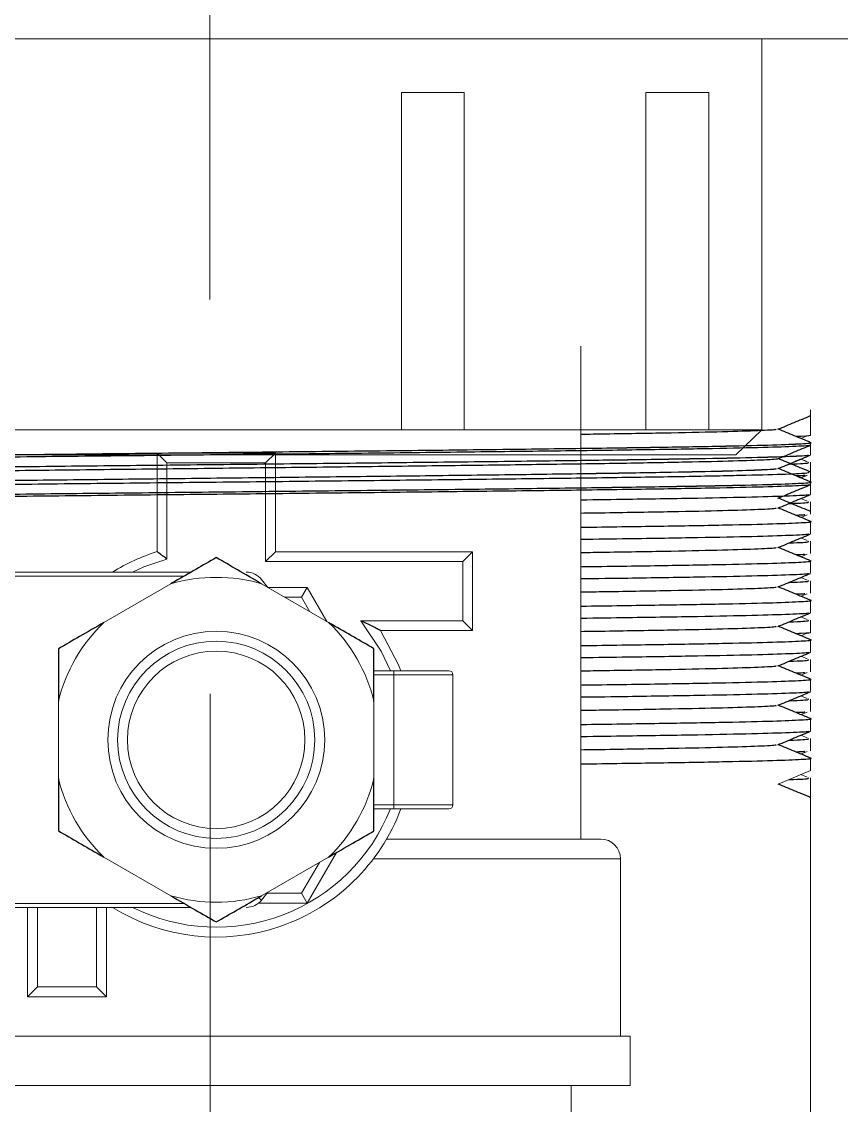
# Model space of a CAD drawing. Header units: millimetres. Extents: x 3795014 to 4300160, y 3869364 to 4016788.
# Drawn here: x 4228957.8 to 4229009.7, y 3924411.4 to 3924480.1 of the extents above; entities that cross this region are included whole.
import ezdxf

# ---------------------------------------------------------------- set-up
doc = ezdxf.new("R2010")
doc.units = ezdxf.units.MM
doc.linetypes.add('CENTER', pattern=[2, 1.25, -0.25, 0.25, -0.25])
doc.layers.add('Дополнительная', color=7, linetype='Continuous', lineweight=18)

msp = doc.modelspace()

# ---------------------------------------------------------------- linework, layer by layer
at = {"color": 0, "linetype": 'Continuous', "lineweight": -3}
for points, knots in [([(4229005.707, 3924454.265, 0), (4229006.051, 3924454.408, 0), (4229006.739, 3924454.695, 0), (4229007.427, 3924454.981, 0), (4229007.771, 3924455.124, 0)], [0, 0, 0, 0, 0.499996, 1, 1, 1, 1]), ([(4229005.579, 3924454.264, 0), (4229005.595, 3924454.256, 0), (4229005.655, 3924454.225, 0), (4229004.583, 3924454.168, 0), (4229002.388, 3924454.095, 0), (4228999.085, 3924454.025, 0), (4228995.83, 3924453.971, 0), (4228993.737, 3924453.939, 0), (4228993.204, 3924453.931, 0)], [0, 0, 0, 0, 0.0206859, 0.0805324, 0.1406269, 0.2000013, 0.2593635, 0.2789699, 0.2789699, 0.2789699, 0.2789699]), ([(4229007.771, 3924453.425, 0), (4229007.427, 3924453.568, 0), (4229006.747, 3924453.851, 0), (4229006.067, 3924454.135, 0), (4229005.731, 3924454.275, 0)], [0, 0, 0, 0, 0.505872, 1, 1, 1, 1]), ([(4229007.782, 3924453.884, 0), (4229007.75, 3924453.861, 0), (4229007.713, 3924453.833, 0), (4229006.978, 3924453.805, 0), (4229006.868, 3924453.801, 0)], [0, 0, 0, 0, 0.8501285, 1, 1, 1, 1]), ([(4229007.711, 3924453.251, 0), (4229007.724, 3924453.248, 0), (4229007.857, 3924453.222, 0), (4229006.958, 3924453.171, 0), (4229004.964, 3924453.102, 0), (4229001.726, 3924453.03, 0), (4228997.493, 3924452.957, 0), (4228992.383, 3924452.887, 0), (4228986.563, 3924452.817, 0), (4228980.196, 3924452.743, 0), (4228973.514, 3924452.671, 0), (4228966.733, 3924452.602, 0), (4228960.048, 3924452.53, 0), (4228953.677, 3924452.457, 0), (4228947.853, 3924452.387, 0), (4228942.736, 3924452.317, 0), (4228938.493, 3924452.243, 0), (4228935.252, 3924452.171, 0), (4228933.225, 3924452.103, 0), (4228932.318, 3924452.048, 0), (4228932.489, 3924452.018, 0), (4228932.524, 3924452.011, 0)], [0, 0, 0, 0, 0.006068, 0.063848, 0.120873, 0.17865, 0.236664, 0.293982, 0.351292, 0.409305, 0.467086, 0.524112, 0.581887, 0.639902, 0.697222, 0.75453, 0.812542, 0.870325, 0.92735, 0.985124, 1, 1, 1, 1]), ([(4228932.682, 3924452.21, 0), (4228932.968, 3924452.231, 0), (4228933.576, 3924452.276, 0), (4228935.963, 3924452.347, 0), (4228939.417, 3924452.417, 0), (4228943.879, 3924452.487, 0), (4228949.191, 3924452.561, 0), (4228955.171, 3924452.633, 0), (4228961.618, 3924452.702, 0), (4228968.346, 3924452.774, 0), (4228975.143, 3924452.847, 0), (4228981.758, 3924452.917, 0), (4228988.001, 3924452.987, 0), (4228993.684, 3924453.06, 0), (4228998.598, 3924453.133, 0), (4229002.585, 3924453.201, 0), (4229005.573, 3924453.274, 0), (4229007.3, 3924453.347, 0), (4229007.982, 3924453.397, 0), (4229007.73, 3924453.424, 0), (4229007.699, 3924453.427, 0)], [0, 0, 0, 0, 0.0525307, 0.1116248, 0.1700108, 0.2283849, 0.2874765, 0.3463341, 0.4044202, 0.4632692, 0.5223637, 0.5807518, 0.6391239, 0.6982151, 0.7570738, 0.81516, 0.8740078, 0.9333537, 0.9919847, 1, 1, 1, 1]), ([(4228993.205, 3924453.053, 0), (4228993.325, 3924453.055, 0), (4228995.223, 3924453.081, 0), (4228998.598, 3924453.13, 0), (4229002.585, 3924453.199, 0), (4229005.573, 3924453.271, 0), (4229007.3, 3924453.345, 0), (4229007.982, 3924453.395, 0), (4229007.73, 3924453.422, 0), (4229007.699, 3924453.425, 0)], [0.6942533, 0.6942533, 0.6942533, 0.6942533, 0.6982151, 0.7570738, 0.81516, 0.8740078, 0.9333537, 0.9919847, 1, 1, 1, 1]), ([(4229005.706, 3924452.391, 0), (4229006.05, 3924452.534, 0), (4229006.737, 3924452.821, 0), (4229007.425, 3924453.108, 0), (4229007.769, 3924453.251, 0)], [0, 0, 0, 0, 0.499996, 1, 1, 1, 1]), ([(4229007.634, 3924452.627, 0), (4229007.651, 3924452.619, 0), (4229007.715, 3924452.587, 0), (4229006.58, 3924452.53, 0), (4229004.257, 3924452.457, 0), (4229000.763, 3924452.387, 0), (4228996.312, 3924452.317, 0), (4228990.997, 3924452.243, 0), (4228985.018, 3924452.171, 0), (4228978.571, 3924452.102, 0), (4228971.842, 3924452.03, 0), (4228965.045, 3924451.957, 0), (4228958.43, 3924451.887, 0), (4228952.188, 3924451.817, 0), (4228946.504, 3924451.744, 0), (4228941.591, 3924451.671, 0), (4228937.601, 3924451.603, 0), (4228934.626, 3924451.53, 0), (4228932.848, 3924451.457, 0), (4228932.184, 3924451.396, 0), (4228932.608, 3924451.358, 0), (4228932.767, 3924451.344, 0)], [0, 0, 0, 0, 0.019731, 0.075555, 0.131612, 0.186996, 0.242369, 0.298423, 0.354254, 0.409354, 0.465178, 0.521234, 0.576621, 0.631992, 0.688045, 0.743878, 0.798978, 0.8548, 0.911095, 0.966712, 1, 1, 1, 1]), ([(4229005.655, 3924452.391, 0), (4229005.666, 3924452.389, 0), (4229005.789, 3924452.362, 0), (4229004.94, 3924452.312, 0), (4229003.056, 3924452.243, 0), (4228999.995, 3924452.171, 0), (4228995.994, 3924452.097, 0), (4228991.163, 3924452.027, 0), (4228985.662, 3924451.957, 0), (4228979.643, 3924451.884, 0), (4228973.327, 3924451.812, 0), (4228966.917, 3924451.743, 0), (4228960.598, 3924451.671, 0), (4228954.576, 3924451.598, 0), (4228949.07, 3924451.527, 0), (4228944.233, 3924451.457, 0), (4228940.224, 3924451.384, 0), (4228937.154, 3924451.312, 0), (4228935.26, 3924451.243, 0), (4228934.404, 3924451.192, 0), (4228934.525, 3924451.166, 0), (4228934.537, 3924451.163, 0)], [0, 0, 0, 0, 0.005593, 0.063919, 0.121484, 0.179807, 0.23837, 0.296229, 0.354081, 0.412642, 0.47097, 0.528534, 0.586856, 0.645419, 0.703281, 0.76113, 0.819691, 0.87802, 0.935585, 0.993905, 1, 1, 1, 1]), ([(4229007.634, 3924452.624, 0), (4229007.651, 3924452.616, 0), (4229007.715, 3924452.585, 0), (4229006.58, 3924452.528, 0), (4229004.257, 3924452.454, 0), (4229000.763, 3924452.384, 0), (4228996.941, 3924452.324, 0), (4228994.244, 3924452.286, 0), (4228993.205, 3924452.272, 0)], [0, 0, 0, 0, 0.0197307, 0.0755554, 0.1316115, 0.1869959, 0.242369, 0.2748414, 0.2748414, 0.2748414, 0.2748414]), ([(4229005.707, 3924451.767, 0), (4229006.051, 3924451.91, 0), (4229006.739, 3924452.197, 0), (4229007.427, 3924452.484, 0), (4229007.771, 3924452.627, 0)], [0, 0, 0, 0, 0.4999962, 1, 1, 1, 1]), ([(4229005.707, 3924451.765, 0), (4229006.051, 3924451.908, 0), (4229006.739, 3924452.195, 0), (4229007.427, 3924452.481, 0), (4229007.771, 3924452.624, 0)], [0, 0, 0, 0, 0.4999962, 1, 1, 1, 1]), ([(4229007.769, 3924451.553, 0), (4229007.425, 3924451.696, 0), (4229006.746, 3924451.979, 0), (4229006.067, 3924452.262, 0), (4229005.732, 3924452.402, 0)], [0, 0, 0, 0, 0.5065455, 1, 1, 1, 1]), ([(4229006.411, 3924452.06, 0), (4229006.414, 3924452.06, 0), (4229007.213, 3924452.085, 0), (4229007.712, 3924452.121, 0), (4229007.653, 3924452.156, 0), (4229007.633, 3924452.168, 0)], [0, 0, 0, 0, 0.002519, 0.668526, 1, 1, 1, 1]), ([(4229006.411, 3924452.058, 0), (4229006.414, 3924452.058, 0), (4229007.213, 3924452.082, 0), (4229007.712, 3924452.119, 0), (4229007.653, 3924452.154, 0), (4229007.633, 3924452.165, 0)], [0, 0, 0, 0, 0.002519, 0.668526, 1, 1, 1, 1]), ([(4228932.567, 3924450.303, 0), (4228932.587, 3924450.318, 0), (4228932.641, 3924450.357, 0), (4228934.079, 3924450.417, 0), (4228936.693, 3924450.487, 0), (4228940.443, 3924450.56, 0), (4228945.13, 3924450.633, 0), (4228950.611, 3924450.701, 0), (4228956.733, 3924450.774, 0), (4228963.308, 3924450.847, 0), (4228970.085, 3924450.918, 0), (4228976.851, 3924450.988, 0), (4228983.41, 3924451.061, 0), (4228989.527, 3924451.133, 0), (4228995.015, 3924451.202, 0), (4228999.71, 3924451.274, 0), (4229003.466, 3924451.347, 0), (4229006.1, 3924451.418, 0), (4229007.597, 3924451.482, 0), (4229007.646, 3924451.524, 0), (4229007.667, 3924451.543, 0)], [0, 0, 0, 0, 0.034749, 0.092072, 0.149379, 0.207392, 0.265177, 0.322204, 0.379978, 0.438242, 0.495803, 0.553118, 0.611133, 0.668914, 0.72594, 0.783719, 0.841735, 0.899052, 0.956365, 1, 1, 1, 1]), ([(4229005.579, 3924451.767, 0), (4229005.595, 3924451.759, 0), (4229005.655, 3924451.728, 0), (4229004.583, 3924451.671, 0), (4229002.388, 3924451.598, 0), (4228999.085, 3924451.527, 0), (4228994.877, 3924451.457, 0), (4228989.853, 3924451.384, 0), (4228984.201, 3924451.312, 0), (4228978.107, 3924451.243, 0), (4228971.747, 3924451.171, 0), (4228965.322, 3924451.098, 0), (4228959.068, 3924451.027, 0), (4228953.168, 3924450.957, 0), (4228947.794, 3924450.884, 0), (4228943.155, 3924450.812, 0), (4228939.365, 3924450.743, 0), (4228936.62, 3924450.671, 0), (4228935.073, 3924450.612, 0), (4228934.87, 3924450.579, 0), (4228934.813, 3924450.57, 0)], [0, 0, 0, 0, 0.0206859, 0.0805324, 0.1406269, 0.2000013, 0.2593635, 0.3194555, 0.3793094, 0.4383788, 0.498224, 0.5583189, 0.6176953, 0.6770556, 0.7371471, 0.7970022, 0.8560717, 0.9159156, 0.9762662, 1, 1, 1, 1]), ([(4229005.579, 3924451.764, 0), (4229005.595, 3924451.756, 0), (4229005.655, 3924451.725, 0), (4229004.583, 3924451.668, 0), (4229002.388, 3924451.595, 0), (4228999.085, 3924451.525, 0), (4228995.83, 3924451.471, 0), (4228993.738, 3924451.439, 0), (4228993.206, 3924451.431, 0)], [0, 0, 0, 0, 0.0206859, 0.0805324, 0.1406269, 0.2000013, 0.2593635, 0.2789518, 0.2789518, 0.2789518, 0.2789518]), ([(4229007.771, 3924450.927, 0), (4229007.427, 3924451.07, 0), (4229006.747, 3924451.354, 0), (4229006.067, 3924451.637, 0), (4229005.731, 3924451.777, 0)], [0, 0, 0, 0, 0.5058718, 1, 1, 1, 1]), ([(4229007.771, 3924450.925, 0), (4229007.427, 3924451.068, 0), (4229006.747, 3924451.351, 0), (4229006.067, 3924451.635, 0), (4229005.731, 3924451.775, 0)], [0, 0, 0, 0, 0.5058718, 1, 1, 1, 1]), ([(4229007.711, 3924450.751, 0), (4229007.724, 3924450.748, 0), (4229007.857, 3924450.722, 0), (4229006.958, 3924450.671, 0), (4229004.964, 3924450.602, 0), (4229001.726, 3924450.53, 0), (4228997.493, 3924450.457, 0), (4228992.383, 3924450.387, 0), (4228986.563, 3924450.317, 0), (4228980.196, 3924450.243, 0), (4228973.514, 3924450.171, 0), (4228966.733, 3924450.102, 0), (4228960.048, 3924450.03, 0), (4228953.677, 3924449.957, 0), (4228947.853, 3924449.887, 0), (4228942.736, 3924449.817, 0), (4228938.493, 3924449.743, 0), (4228935.252, 3924449.671, 0), (4228933.225, 3924449.603, 0), (4228932.318, 3924449.548, 0), (4228932.489, 3924449.518, 0), (4228932.524, 3924449.511, 0)], [0, 0, 0, 0, 0.006068, 0.063848, 0.120873, 0.17865, 0.236664, 0.293982, 0.351292, 0.409305, 0.467086, 0.524112, 0.581887, 0.639902, 0.697222, 0.75453, 0.812542, 0.870325, 0.92735, 0.985124, 1, 1, 1, 1]), ([(4228932.682, 3924449.71, 0), (4228932.968, 3924449.731, 0), (4228933.576, 3924449.776, 0), (4228935.963, 3924449.847, 0), (4228939.417, 3924449.917, 0), (4228943.879, 3924449.987, 0), (4228949.191, 3924450.061, 0), (4228955.171, 3924450.133, 0), (4228961.618, 3924450.202, 0), (4228968.346, 3924450.274, 0), (4228975.143, 3924450.347, 0), (4228981.758, 3924450.417, 0), (4228988.001, 3924450.487, 0), (4228993.684, 3924450.56, 0), (4228998.598, 3924450.633, 0), (4229002.585, 3924450.701, 0), (4229005.573, 3924450.774, 0), (4229007.3, 3924450.847, 0), (4229007.982, 3924450.897, 0), (4229007.73, 3924450.924, 0), (4229007.699, 3924450.927, 0)], [0, 0, 0, 0, 0.0525307, 0.1116248, 0.1700108, 0.2283849, 0.2874765, 0.3463341, 0.4044202, 0.4632692, 0.5223637, 0.5807518, 0.6391239, 0.6982151, 0.7570738, 0.81516, 0.8740078, 0.9333537, 0.9919847, 1, 1, 1, 1]), ([(4228993.206, 3924450.553, 0), (4228993.326, 3924450.555, 0), (4228995.223, 3924450.581, 0), (4228998.598, 3924450.63, 0), (4229002.585, 3924450.699, 0), (4229005.573, 3924450.771, 0), (4229007.3, 3924450.845, 0), (4229007.982, 3924450.895, 0), (4229007.73, 3924450.922, 0), (4229007.699, 3924450.925, 0)], [0.6942695, 0.6942695, 0.6942695, 0.6942695, 0.6982151, 0.7570738, 0.81516, 0.8740078, 0.9333537, 0.9919847, 1, 1, 1, 1]), ([(4229005.706, 3924449.891, 0), (4229006.05, 3924450.034, 0), (4229006.737, 3924450.321, 0), (4229007.425, 3924450.608, 0), (4229007.769, 3924450.751, 0)], [0, 0, 0, 0, 0.499996, 1, 1, 1, 1]), ([(4229007.422, 3924451.344, 0), (4229007.397, 3924451.335, 0), (4229007.361, 3924451.321, 0), (4229006.983, 3924451.308, 0), (4229006.868, 3924451.303, 0)], [0, 0, 0, 0, 0.69351, 1, 1, 1, 1]), ([(4229007.422, 3924451.342, 0), (4229007.397, 3924451.332, 0), (4229007.361, 3924451.319, 0), (4229006.983, 3924451.305, 0), (4229006.868, 3924451.301, 0)], [0, 0, 0, 0, 0.69351, 1, 1, 1, 1]), ([(4229007.634, 3924450.124, 0), (4229007.651, 3924450.116, 0), (4229007.715, 3924450.085, 0), (4229006.58, 3924450.028, 0), (4229004.257, 3924449.954, 0), (4229000.763, 3924449.884, 0), (4228996.941, 3924449.824, 0), (4228994.245, 3924449.786, 0), (4228993.207, 3924449.772, 0)], [0, 0, 0, 0, 0.0197307, 0.0755554, 0.1316115, 0.1869959, 0.242369, 0.274826, 0.274826, 0.274826, 0.274826]), ([(4229005.707, 3924449.267, 0), (4229006.051, 3924449.41, 0), (4229006.739, 3924449.697, 0), (4229007.427, 3924449.984, 0), (4229007.771, 3924450.127, 0)], [0, 0, 0, 0, 0.499996, 1, 1, 1, 1]), ([(4229005.707, 3924449.265, 0), (4229006.051, 3924449.408, 0), (4229006.739, 3924449.695, 0), (4229007.427, 3924449.981, 0), (4229007.771, 3924450.124, 0)], [0, 0, 0, 0, 0.499996, 1, 1, 1, 1]), ([(4229007.769, 3924449.053, 0), (4229007.425, 3924449.196, 0), (4229006.746, 3924449.479, 0), (4229006.067, 3924449.762, 0), (4229005.732, 3924449.902, 0)], [0, 0, 0, 0, 0.506545, 1, 1, 1, 1]), ([(4229006.411, 3924449.56, 0), (4229006.414, 3924449.56, 0), (4229007.213, 3924449.585, 0), (4229007.712, 3924449.621, 0), (4229007.653, 3924449.656, 0), (4229007.633, 3924449.668, 0)], [0, 0, 0, 0, 0.002519, 0.668526, 1, 1, 1, 1]), ([(4229006.411, 3924449.558, 0), (4229006.414, 3924449.558, 0), (4229007.213, 3924449.582, 0), (4229007.712, 3924449.619, 0), (4229007.653, 3924449.654, 0), (4229007.633, 3924449.665, 0)], [0, 0, 0, 0, 0.002519, 0.668526, 1, 1, 1, 1]), ([(4229005.579, 3924449.264, 0), (4229005.595, 3924449.256, 0), (4229005.655, 3924449.225, 0), (4229004.583, 3924449.168, 0), (4229002.388, 3924449.095, 0), (4228999.085, 3924449.025, 0), (4228995.83, 3924448.971, 0), (4228993.739, 3924448.939, 0), (4228993.207, 3924448.931, 0)], [0, 0, 0, 0, 0.0206859, 0.0805324, 0.1406269, 0.2000013, 0.2593635, 0.2789337, 0.2789337, 0.2789337, 0.2789337]), ([(4229007.771, 3924448.425, 0), (4229007.427, 3924448.568, 0), (4229006.747, 3924448.851, 0), (4229006.067, 3924449.135, 0), (4229005.731, 3924449.275, 0)], [0, 0, 0, 0, 0.505872, 1, 1, 1, 1]), ([(4229007.422, 3924448.842, 0), (4229007.397, 3924448.832, 0), (4229007.361, 3924448.819, 0), (4229006.983, 3924448.805, 0), (4229006.868, 3924448.801, 0)], [0, 0, 0, 0, 0.69351, 1, 1, 1, 1]), ([(4228993.208, 3924448.053, 0), (4228993.327, 3924448.055, 0), (4228995.224, 3924448.081, 0), (4228998.598, 3924448.13, 0), (4229002.585, 3924448.199, 0), (4229005.573, 3924448.271, 0), (4229007.3, 3924448.345, 0), (4229007.982, 3924448.395, 0), (4229007.73, 3924448.422, 0), (4229007.699, 3924448.425, 0)], [0.6942857, 0.6942857, 0.6942857, 0.6942857, 0.6982151, 0.7570738, 0.81516, 0.8740078, 0.9333537, 0.9919847, 1, 1, 1, 1]), ([(4229007.634, 3924447.624, 0), (4229007.651, 3924447.616, 0), (4229007.715, 3924447.585, 0), (4229006.58, 3924447.528, 0), (4229004.257, 3924447.454, 0), (4229000.763, 3924447.384, 0), (4228996.942, 3924447.324, 0), (4228994.246, 3924447.286, 0), (4228993.208, 3924447.272, 0)], [0, 0, 0, 0, 0.0197307, 0.0755554, 0.1316115, 0.1869959, 0.242369, 0.2748106, 0.2748106, 0.2748106, 0.2748106]), ([(4229005.707, 3924446.765, 0), (4229006.051, 3924446.908, 0), (4229006.739, 3924447.195, 0), (4229007.427, 3924447.481, 0), (4229007.771, 3924447.624, 0)], [0, 0, 0, 0, 0.499996, 1, 1, 1, 1]), ([(4229005.579, 3924446.764, 0), (4229005.595, 3924446.756, 0), (4229005.655, 3924446.725, 0), (4229004.583, 3924446.668, 0), (4229002.388, 3924446.595, 0), (4228999.085, 3924446.525, 0), (4228995.831, 3924446.471, 0), (4228993.74, 3924446.439, 0), (4228993.209, 3924446.431, 0)], [0, 0, 0, 0, 0.0206859, 0.0805324, 0.1406269, 0.2000013, 0.2593635, 0.2789156, 0.2789156, 0.2789156, 0.2789156]), ([(4229007.771, 3924445.925, 0), (4229007.427, 3924446.068, 0), (4229006.747, 3924446.351, 0), (4229006.067, 3924446.635, 0), (4229005.731, 3924446.775, 0)], [0, 0, 0, 0, 0.5058718, 1, 1, 1, 1]), ([(4229006.411, 3924447.058, 0), (4229006.414, 3924447.058, 0), (4229007.213, 3924447.082, 0), (4229007.712, 3924447.119, 0), (4229007.653, 3924447.154, 0), (4229007.633, 3924447.165, 0)], [0, 0, 0, 0, 0.002519, 0.668526, 1, 1, 1, 1]), ([(4228966.969, 3924446.036, 0), (4228966.968, 3924446.037, 0), (4228966.954, 3924446.047, 0), (4228966.868, 3924446.113, 0), (4228966.724, 3924446.222, 0), (4228966.556, 3924446.347, 0), (4228966.438, 3924446.435, 0), (4228966.36, 3924446.492, 0), (4228966.349, 3924446.5, 0), (4228966.344, 3924446.504, 0)], [0, 0, 0, 0, 0.005155, 0.045986, 0.293499, 0.499758, 0.673839, 0.836683, 1, 1, 1, 1]), ([(4228970.094, 3924446.127, 0), (4228969.236, 3924445.631, 0), (4228968.299, 3924445.09, 0), (4228967.304, 3924444.516, 0), (4228967.221, 3924444.468, 0)], [0, 0, 0, 0, 0.91601, 1, 1, 1, 1]), ([(4228972.968, 3924444.468, 0), (4228972.45, 3924444.766, 0), (4228971.462, 3924445.337, 0), (4228970.535, 3924445.872, 0), (4228970.094, 3924446.127, 0)], [0, 0, 0, 0, 0.523851, 1, 1, 1, 1]), ([(4228993.209, 3924445.553, 0), (4228993.328, 3924445.555, 0), (4228995.224, 3924445.581, 0), (4228998.598, 3924445.63, 0), (4229002.585, 3924445.699, 0), (4229005.573, 3924445.771, 0), (4229007.3, 3924445.845, 0), (4229007.982, 3924445.895, 0), (4229007.73, 3924445.922, 0), (4229007.699, 3924445.925, 0)], [0.6943019, 0.6943019, 0.6943019, 0.6943019, 0.6982151, 0.7570738, 0.81516, 0.8740078, 0.9333537, 0.9919847, 1, 1, 1, 1]), ([(4229007.422, 3924446.342, 0), (4229007.397, 3924446.332, 0), (4229007.361, 3924446.319, 0), (4229006.983, 3924446.305, 0), (4229006.868, 3924446.301, 0)], [0, 0, 0, 0, 0.69351, 1, 1, 1, 1]), ([(4229007.634, 3924445.124, 0), (4229007.651, 3924445.116, 0), (4229007.715, 3924445.085, 0), (4229006.58, 3924445.028, 0), (4229004.257, 3924444.954, 0), (4229000.763, 3924444.884, 0), (4228996.942, 3924444.824, 0), (4228994.247, 3924444.786, 0), (4228993.21, 3924444.772, 0)], [0, 0, 0, 0, 0.0197307, 0.0755554, 0.1316115, 0.1869959, 0.242369, 0.2747953, 0.2747953, 0.2747953, 0.2747953]), ([(4229005.707, 3924444.265, 0), (4229006.051, 3924444.408, 0), (4229006.739, 3924444.695, 0), (4229007.427, 3924444.981, 0), (4229007.771, 3924445.124, 0)], [0, 0, 0, 0, 0.499996, 1, 1, 1, 1]), ([(4229006.411, 3924444.558, 0), (4229006.414, 3924444.558, 0), (4229007.213, 3924444.582, 0), (4229007.712, 3924444.619, 0), (4229007.653, 3924444.654, 0), (4229007.633, 3924444.665, 0)], [0, 0, 0, 0, 0.002519, 0.668526, 1, 1, 1, 1]), ([(4229005.579, 3924444.264, 0), (4229005.595, 3924444.256, 0), (4229005.655, 3924444.225, 0), (4229004.583, 3924444.168, 0), (4229002.388, 3924444.095, 0), (4228999.085, 3924444.025, 0), (4228995.831, 3924443.971, 0), (4228993.741, 3924443.939, 0), (4228993.21, 3924443.931, 0)], [0, 0, 0, 0, 0.0206859, 0.0805324, 0.1406269, 0.2000013, 0.2593635, 0.2788975, 0.2788975, 0.2788975, 0.2788975]), ([(4229007.771, 3924443.425, 0), (4229007.427, 3924443.568, 0), (4229006.747, 3924443.851, 0), (4229006.067, 3924444.135, 0), (4229005.731, 3924444.275, 0)], [0, 0, 0, 0, 0.505872, 1, 1, 1, 1]), ([(4229007.422, 3924443.842, 0), (4229007.397, 3924443.832, 0), (4229007.361, 3924443.819, 0), (4229006.983, 3924443.805, 0), (4229006.868, 3924443.801, 0)], [0, 0, 0, 0, 0.69351, 1, 1, 1, 1]), ([(4228993.211, 3924443.053, 0), (4228993.329, 3924443.055, 0), (4228995.225, 3924443.081, 0), (4228998.598, 3924443.13, 0), (4229002.585, 3924443.199, 0), (4229005.573, 3924443.271, 0), (4229007.3, 3924443.345, 0), (4229007.982, 3924443.395, 0), (4229007.73, 3924443.422, 0), (4229007.699, 3924443.425, 0)], [0.6943181, 0.6943181, 0.6943181, 0.6943181, 0.6982151, 0.7570738, 0.81516, 0.8740078, 0.9333537, 0.9919847, 1, 1, 1, 1]), ([(4229007.634, 3924442.624, 0), (4229007.651, 3924442.616, 0), (4229007.715, 3924442.585, 0), (4229006.58, 3924442.528, 0), (4229004.257, 3924442.454, 0), (4229000.763, 3924442.384, 0), (4228996.943, 3924442.324, 0), (4228994.248, 3924442.286, 0), (4228993.211, 3924442.272, 0)], [0, 0, 0, 0, 0.0197307, 0.0755554, 0.1316115, 0.1869959, 0.242369, 0.2747799, 0.2747799, 0.2747799, 0.2747799]), ([(4229005.707, 3924441.765, 0), (4229006.051, 3924441.908, 0), (4229006.739, 3924442.195, 0), (4229007.427, 3924442.481, 0), (4229007.771, 3924442.624, 0)], [0, 0, 0, 0, 0.499996, 1, 1, 1, 1]), ([(4228962.968, 3924442.012, 0), (4228962.45, 3924441.713, 0), (4228961.462, 3924441.143, 0), (4228960.535, 3924440.608, 0), (4228960.094, 3924440.353, 0)], [0, 0, 0, 0, 0.523851, 1, 1, 1, 1]), ([(4228980.094, 3924440.353, 0), (4228979.236, 3924440.849, 0), (4228978.299, 3924441.39, 0), (4228977.304, 3924441.964, 0), (4228977.221, 3924442.012, 0)], [0, 0, 0, 0, 0.91601, 1, 1, 1, 1]), ([(4228980.501, 3924441.504, 0), (4228980.498, 3924441.506, 0), (4228980.49, 3924441.51, 0), (4228980.419, 3924441.548, 0), (4228980.254, 3924441.635, 0), (4228979.867, 3924441.835, 0), (4228979.506, 3924442.013, 0), (4228979.263, 3924442.128, 0), (4228979.261, 3924442.129, 0)], [0, 0, 0, 0, 0.0651115, 0.1451223, 0.270082, 0.5068703, 0.9961145, 1, 1, 1, 1]), ([(4229005.579, 3924441.764, 0), (4229005.595, 3924441.756, 0), (4229005.655, 3924441.725, 0), (4229004.583, 3924441.668, 0), (4229002.388, 3924441.595, 0), (4228999.085, 3924441.525, 0), (4228995.832, 3924441.471, 0), (4228993.742, 3924441.439, 0), (4228993.211, 3924441.431, 0)], [0, 0, 0, 0, 0.0206859, 0.0805324, 0.1406269, 0.2000013, 0.2593635, 0.2788794, 0.2788794, 0.2788794, 0.2788794]), ([(4229007.771, 3924440.925, 0), (4229007.427, 3924441.068, 0), (4229006.747, 3924441.351, 0), (4229006.067, 3924441.635, 0), (4229005.731, 3924441.775, 0)], [0, 0, 0, 0, 0.505872, 1, 1, 1, 1]), ([(4229006.411, 3924442.058, 0), (4229006.414, 3924442.058, 0), (4229007.213, 3924442.082, 0), (4229007.712, 3924442.119, 0), (4229007.653, 3924442.154, 0), (4229007.633, 3924442.165, 0)], [0, 0, 0, 0, 0.002519, 0.668526, 1, 1, 1, 1]), ([(4229007.782, 3924441.384, 0), (4229007.75, 3924441.361, 0), (4229007.713, 3924441.333, 0), (4229006.978, 3924441.305, 0), (4229006.868, 3924441.301, 0)], [0, 0, 0, 0, 0.850128, 1, 1, 1, 1]), ([(4228993.212, 3924440.553, 0), (4228993.33, 3924440.555, 0), (4228995.225, 3924440.581, 0), (4228998.598, 3924440.63, 0), (4229002.585, 3924440.699, 0), (4229005.573, 3924440.771, 0), (4229007.3, 3924440.845, 0), (4229007.982, 3924440.895, 0), (4229007.73, 3924440.922, 0), (4229007.699, 3924440.925, 0)], [0.6943343, 0.6943343, 0.6943343, 0.6943343, 0.6982151, 0.7570738, 0.81516, 0.8740078, 0.9333537, 0.9919847, 1, 1, 1, 1]), ([(4228960.094, 3924440.353, 0), (4228960.094, 3924440.178, 0), (4228960.094, 3924439.117, 0), (4228960.094, 3924437.982, 0), (4228960.094, 3924437.035, 0)], [0, 0, 0, 0, 0.164978, 1, 1, 1, 1]), ([(4228980.094, 3924437.035, 0), (4228980.094, 3924437.139, 0), (4228980.094, 3924438.288, 0), (4228980.094, 3924439.369, 0), (4228980.094, 3924440.353, 0)], [0, 0, 0, 0, 0.0906773, 1, 1, 1, 1]), ([(4229007.634, 3924440.124, 0), (4229007.651, 3924440.116, 0), (4229007.715, 3924440.085, 0), (4229006.58, 3924440.028, 0), (4229004.257, 3924439.954, 0), (4229000.763, 3924439.884, 0), (4228996.943, 3924439.824, 0), (4228994.249, 3924439.786, 0), (4228993.212, 3924439.772, 0)], [0, 0, 0, 0, 0.0197307, 0.0755554, 0.1316115, 0.1869959, 0.242369, 0.2747645, 0.2747645, 0.2747645, 0.2747645]), ([(4229005.707, 3924439.265, 0), (4229006.051, 3924439.408, 0), (4229006.739, 3924439.695, 0), (4229007.427, 3924439.981, 0), (4229007.771, 3924440.124, 0)], [0, 0, 0, 0, 0.4999962, 1, 1, 1, 1]), ([(4229005.579, 3924439.264, 0), (4229005.595, 3924439.256, 0), (4229005.655, 3924439.225, 0), (4229004.583, 3924439.168, 0), (4229002.388, 3924439.095, 0), (4228999.085, 3924439.025, 0), (4228995.832, 3924438.971, 0), (4228993.743, 3924438.939, 0), (4228993.213, 3924438.931, 0)], [0, 0, 0, 0, 0.0206859, 0.0805324, 0.1406269, 0.2000013, 0.2593635, 0.2788613, 0.2788613, 0.2788613, 0.2788613]), ([(4229007.771, 3924438.425, 0), (4229007.427, 3924438.568, 0), (4229006.747, 3924438.851, 0), (4229006.067, 3924439.135, 0), (4229005.731, 3924439.275, 0)], [0, 0, 0, 0, 0.505872, 1, 1, 1, 1]), ([(4229006.411, 3924439.558, 0), (4229006.414, 3924439.558, 0), (4229007.213, 3924439.582, 0), (4229007.712, 3924439.619, 0), (4229007.653, 3924439.654, 0), (4229007.633, 3924439.665, 0)], [0, 0, 0, 0, 0.002519, 0.668526, 1, 1, 1, 1]), ([(4228993.213, 3924438.053, 0), (4228993.331, 3924438.055, 0), (4228995.226, 3924438.081, 0), (4228998.598, 3924438.13, 0), (4229002.585, 3924438.199, 0), (4229005.573, 3924438.271, 0), (4229007.3, 3924438.345, 0), (4229007.982, 3924438.395, 0), (4229007.73, 3924438.422, 0), (4229007.699, 3924438.425, 0)], [0.6943506, 0.6943506, 0.6943506, 0.6943506, 0.6982151, 0.7570738, 0.81516, 0.8740078, 0.9333537, 0.9919847, 1, 1, 1, 1]), ([(4229007.422, 3924438.842, 0), (4229007.397, 3924438.832, 0), (4229007.361, 3924438.819, 0), (4229006.983, 3924438.805, 0), (4229006.868, 3924438.801, 0)], [0, 0, 0, 0, 0.69351, 1, 1, 1, 1]), ([(4229007.634, 3924437.624, 0), (4229007.651, 3924437.616, 0), (4229007.715, 3924437.585, 0), (4229006.58, 3924437.528, 0), (4229004.257, 3924437.454, 0), (4229000.763, 3924437.384, 0), (4228996.943, 3924437.324, 0), (4228994.25, 3924437.286, 0), (4228993.214, 3924437.272, 0)], [0, 0, 0, 0, 0.0197307, 0.0755554, 0.1316115, 0.1869959, 0.242369, 0.2747491, 0.2747491, 0.2747491, 0.2747491]), ([(4229005.707, 3924436.765, 0), (4229006.051, 3924436.908, 0), (4229006.739, 3924437.195, 0), (4229007.427, 3924437.481, 0), (4229007.771, 3924437.624, 0)], [0, 0, 0, 0, 0.4999962, 1, 1, 1, 1]), ([(4229006.411, 3924437.058, 0), (4229006.414, 3924437.058, 0), (4229007.213, 3924437.082, 0), (4229007.712, 3924437.119, 0), (4229007.653, 3924437.154, 0), (4229007.633, 3924437.165, 0)], [0, 0, 0, 0, 0.002519, 0.668526, 1, 1, 1, 1]), ([(4229005.579, 3924436.764, 0), (4229005.595, 3924436.756, 0), (4229005.655, 3924436.725, 0), (4229004.583, 3924436.668, 0), (4229002.388, 3924436.595, 0), (4228999.085, 3924436.525, 0), (4228995.833, 3924436.471, 0), (4228993.744, 3924436.439, 0), (4228993.214, 3924436.431, 0)], [0, 0, 0, 0, 0.0206859, 0.0805324, 0.1406269, 0.2000013, 0.2593635, 0.2788432, 0.2788432, 0.2788432, 0.2788432]), ([(4229007.771, 3924435.925, 0), (4229007.427, 3924436.068, 0), (4229006.747, 3924436.351, 0), (4229006.067, 3924436.635, 0), (4229005.731, 3924436.775, 0)], [0, 0, 0, 0, 0.505872, 1, 1, 1, 1]), ([(4229007.422, 3924436.342, 0), (4229007.397, 3924436.332, 0), (4229007.361, 3924436.319, 0), (4229006.983, 3924436.305, 0), (4229006.868, 3924436.301, 0)], [0, 0, 0, 0, 0.69351, 1, 1, 1, 1]), ([(4228993.215, 3924435.553, 0), (4228993.332, 3924435.555, 0), (4228995.226, 3924435.581, 0), (4228998.598, 3924435.63, 0), (4229002.585, 3924435.699, 0), (4229005.573, 3924435.771, 0), (4229007.3, 3924435.845, 0), (4229007.982, 3924435.895, 0), (4229007.73, 3924435.922, 0), (4229007.699, 3924435.925, 0)], [0.6943668, 0.6943668, 0.6943668, 0.6943668, 0.6982151, 0.7570738, 0.81516, 0.8740078, 0.9333537, 0.9919847, 1, 1, 1, 1]), ([(4229007.634, 3924435.124, 0), (4229007.651, 3924435.116, 0), (4229007.715, 3924435.085, 0), (4229006.58, 3924435.028, 0), (4229004.257, 3924434.954, 0), (4229000.763, 3924434.884, 0), (4228996.944, 3924434.824, 0), (4228994.251, 3924434.786, 0), (4228993.215, 3924434.772, 0)], [0, 0, 0, 0, 0.0197307, 0.0755554, 0.1316115, 0.1869959, 0.242369, 0.2747338, 0.2747338, 0.2747338, 0.2747338]), ([(4229005.707, 3924434.265, 0), (4229006.051, 3924434.408, 0), (4229006.739, 3924434.695, 0), (4229007.427, 3924434.981, 0), (4229007.771, 3924435.124, 0)], [0, 0, 0, 0, 0.499996, 1, 1, 1, 1]), ([(4229005.579, 3924434.264, 0), (4229005.595, 3924434.256, 0), (4229005.655, 3924434.225, 0), (4229004.583, 3924434.168, 0), (4229002.388, 3924434.095, 0), (4228999.085, 3924434.025, 0), (4228995.833, 3924433.971, 0), (4228993.745, 3924433.939, 0), (4228993.216, 3924433.931, 0)], [0, 0, 0, 0, 0.0206859, 0.0805324, 0.1406269, 0.2000013, 0.2593635, 0.2788251, 0.2788251, 0.2788251, 0.2788251]), ([(4229007.771, 3924433.425, 0), (4229007.427, 3924433.568, 0), (4229006.747, 3924433.851, 0), (4229006.067, 3924434.135, 0), (4229005.731, 3924434.275, 0)], [0, 0, 0, 0, 0.505872, 1, 1, 1, 1]), ([(4229006.411, 3924434.558, 0), (4229006.414, 3924434.558, 0), (4229007.213, 3924434.582, 0), (4229007.712, 3924434.619, 0), (4229007.653, 3924434.654, 0), (4229007.633, 3924434.665, 0)], [0, 0, 0, 0, 0.002519, 0.668526, 1, 1, 1, 1]), ([(4229007.422, 3924433.842, 0), (4229007.397, 3924433.832, 0), (4229007.361, 3924433.819, 0), (4229006.983, 3924433.805, 0), (4229006.868, 3924433.801, 0)], [0, 0, 0, 0, 0.69351, 1, 1, 1, 1]), ([(4228993.216, 3924433.053, 0), (4228993.333, 3924433.055, 0), (4228995.227, 3924433.081, 0), (4228998.598, 3924433.13, 0), (4229002.585, 3924433.199, 0), (4229005.573, 3924433.271, 0), (4229007.3, 3924433.345, 0), (4229007.982, 3924433.395, 0), (4229007.73, 3924433.422, 0), (4229007.699, 3924433.425, 0)], [0.694383, 0.694383, 0.694383, 0.694383, 0.6982151, 0.7570738, 0.81516, 0.8740078, 0.9333537, 0.9919847, 1, 1, 1, 1]), ([(4229006.398, 3924432.058, 0), (4229006.406, 3924432.058, 0), (4229007.21, 3924432.082, 0), (4229007.712, 3924432.119, 0), (4229007.653, 3924432.154, 0), (4229007.633, 3924432.165, 0)], [0, 0, 0, 0, 0.006059, 0.669702, 1, 1, 1, 1]), ([(4228960.094, 3924432.124, 0), (4228960.094, 3924432.02, 0), (4228960.094, 3924430.872, 0), (4228960.094, 3924429.79, 0), (4228960.094, 3924428.806, 0)], [0, 0, 0, 0, 0.090677, 1, 1, 1, 1]), ([(4228980.094, 3924428.806, 0), (4228980.094, 3924428.981, 0), (4228980.094, 3924430.043, 0), (4228980.094, 3924431.177, 0), (4228980.094, 3924432.124, 0)], [0, 0, 0, 0, 0.164978, 1, 1, 1, 1]), ([(4229007.771, 3924430.925, 0), (4229007.427, 3924431.068, 0), (4229006.745, 3924431.352, 0), (4229006.063, 3924431.636, 0), (4229005.725, 3924431.777, 0)], [0, 0, 0, 0, 0.504381, 1, 1, 1, 1]), ([(4228960.094, 3924428.806, 0), (4228960.953, 3924428.311, 0), (4228961.889, 3924427.77, 0), (4228962.884, 3924427.195, 0), (4228962.968, 3924427.147, 0)], [0, 0, 0, 0, 0.91601, 1, 1, 1, 1]), ([(4228977.221, 3924427.147, 0), (4228977.738, 3924427.446, 0), (4228978.727, 3924428.017, 0), (4228979.653, 3924428.551, 0), (4228980.094, 3924428.806, 0)], [0, 0, 0, 0, 0.523851, 1, 1, 1, 1]), ([(4228967.221, 3924424.692, 0), (4228967.738, 3924424.393, 0), (4228968.727, 3924423.822, 0), (4228969.653, 3924423.287, 0), (4228970.094, 3924423.033, 0)], [0, 0, 0, 0, 0.523851, 1, 1, 1, 1]), ([(4228970.094, 3924423.033, 0), (4228970.953, 3924423.528, 0), (4228971.889, 3924424.069, 0), (4228972.884, 3924424.644, 0), (4228972.968, 3924424.692, 0)], [0, 0, 0, 0, 0.91601, 1, 1, 1, 1])]:
    msp.add_open_spline(points, degree=3, knots=knots, dxfattribs=at)
at = {"layer": 'Дополнительная', "linetype": 'CENTER', "ltscale": 100}
msp.add_line((4228969.606, 3924837.493, 0), (4228970.096, 3922827.739, 0), dxfattribs=at)
at = {"layer": 'Дополнительная'}
for p, q in [((4228969.606, 3924479.005, 0), (4228918.38, 3924479.005, 0)), ((4228969.606, 3924479.005, 0), (4229020.833, 3924479.005, 0)), ((4229004.685, 3924454.22, 0), (4229004.685, 3924479.005, 0)), ((4228981.831, 3924475.597, 0), (4228985.812, 3924475.597, 0)), ((4228981.831, 3924454.22, 0), (4228981.831, 3924475.597, 0)), ((4228985.812, 3924475.597, 0), (4228985.812, 3924454.22, 0)), ((4228997.335, 3924475.597, 0), (4229001.316, 3924475.597, 0)), ((4228997.335, 3924454.22, 0), (4228997.335, 3924475.597, 0)), ((4229001.316, 3924475.597, 0), (4229001.316, 3924454.22, 0)), ((4228934.528, 3924454.22, 0), (4229004.685, 3924454.22, 0)), ((4228934.528, 3924454.22, 0), (4229004.685, 3924454.22, 0)), ((4228985.812, 3924454.22, 0), (4228981.831, 3924454.22, 0)), ((4229001.316, 3924454.22, 0), (4228997.335, 3924454.22, 0)), ((4229004.685, 3924454.22, 0), (4229003.039, 3924452.631, 0)), ((4228936.173, 3924452.631, 0), (4229003.039, 3924452.631, 0)), ((4228936.173, 3924452.631, 0), (4229003.039, 3924452.631, 0))]:
    msp.add_line(p, q, dxfattribs=at)
at = {"layer": 'Дополнительная', "linetype": 'Continuous'}
for p, q in [((4228993.219, 3924459.538, 0), (4228993.219, 3924428.288, 0)), ((4229007.782, 3924454.176, 0), (4229007.782, 3924455.504, 0)), ((4229007.782, 3924453.884, 0), (4229007.782, 3924454.665, 0)), ((4229007.168, 3924453.676, 0), (4229007.565, 3924453.842, 0)), ((4228966.969, 3924452.129, 0), (4228966.344, 3924452.754, 0)), ((4228966.344, 3924452.754, 0), (4228966.344, 3924446.504, 0)), ((4228973.844, 3924452.754, 0), (4228966.344, 3924452.754, 0)), ((4228973.219, 3924452.129, 0), (4228973.844, 3924452.754, 0)), ((4228973.844, 3924446.504, 0), (4228973.844, 3924452.754, 0)), ((4229007.782, 3924452.634, 0), (4229007.782, 3924453.415, 0)), ((4228966.969, 3924452.129, 0), (4228973.219, 3924452.129, 0)), ((4228966.969, 3924446.036, 0), (4228966.969, 3924452.129, 0)), ((4228973.219, 3924452.129, 0), (4228973.219, 3924445.879, 0)), ((4229007.565, 3924452.21, 0), (4229007.168, 3924452.376, 0)), ((4229007.565, 3924452.207, 0), (4229007.168, 3924452.373, 0)), ((4229007.782, 3924451.386, 0), (4229007.782, 3924452.168, 0)), ((4229007.782, 3924451.384, 0), (4229007.782, 3924452.165, 0)), ((4229007.782, 3924450.761, 0), (4229007.782, 3924451.543, 0)), ((4229007.168, 3924451.178, 0), (4229007.565, 3924451.344, 0)), ((4229007.168, 3924451.176, 0), (4229007.565, 3924451.342, 0)), ((4229007.782, 3924450.136, 0), (4229007.782, 3924450.918, 0)), ((4229007.782, 3924450.134, 0), (4229007.782, 3924450.915, 0)), ((4229007.565, 3924449.71, 0), (4229007.168, 3924449.876, 0)), ((4229007.565, 3924449.707, 0), (4229007.168, 3924449.873, 0)), ((4229007.782, 3924448.884, 0), (4229007.782, 3924449.665, 0)), ((4229007.168, 3924448.676, 0), (4229007.565, 3924448.842, 0)), ((4229007.782, 3924447.634, 0), (4229007.782, 3924448.415, 0)), ((4229007.565, 3924447.207, 0), (4229007.168, 3924447.373, 0)), ((4229007.782, 3924446.384, 0), (4229007.782, 3924447.165, 0)), ((4228973.219, 3924445.879, 0), (4228973.844, 3924446.504, 0)), ((4228973.219, 3924445.879, 0), (4228985.719, 3924445.879, 0)), ((4228986.344, 3924446.504, 0), (4228973.844, 3924446.504, 0)), ((4228985.719, 3924445.879, 0), (4228986.344, 3924446.504, 0)), ((4228985.719, 3924445.879, 0), (4228985.719, 3924442.129, 0)), ((4228986.344, 3924441.504, 0), (4228986.344, 3924446.504, 0)), ((4229007.168, 3924446.176, 0), (4229007.565, 3924446.342, 0)), ((4229007.782, 3924445.134, 0), (4229007.782, 3924445.915, 0)), ((4228968.497, 3924445.205, 0), (4228955.147, 3924445.205, 0)), ((4228955.147, 3924444.955, 0), (4228968.064, 3924444.955, 0)), ((4228973.369, 3924444.236, 0), (4228972.97, 3924444.736, 0)), ((4229007.565, 3924444.707, 0), (4229007.168, 3924444.873, 0)), ((4229007.782, 3924443.884, 0), (4229007.782, 3924444.665, 0)), ((4228967.221, 3924444.468, 0), (4228962.968, 3924442.012, 0)), ((4228977.221, 3924442.012, 0), (4228972.968, 3924444.468, 0)), ((4228975.868, 3924444.235, 0), (4228973.371, 3924444.235, 0)), ((4228975.507, 3924443.61, 0), (4228975.868, 3924444.235, 0)), ((4228977.116, 3924442.072, 0), (4228975.868, 3924444.235, 0)), ((4229007.168, 3924443.676, 0), (4229007.565, 3924443.842, 0)), ((4228974.453, 3924443.61, 0), (4228975.507, 3924443.61, 0)), ((4228975.507, 3924443.61, 0), (4228976.034, 3924442.697, 0)), ((4229007.782, 3924442.634, 0), (4229007.782, 3924443.415, 0)), ((4228985.719, 3924442.129, 0), (4228979.261, 3924442.129, 0)), ((4228985.719, 3924442.129, 0), (4228986.344, 3924441.504, 0)), ((4229007.565, 3924442.207, 0), (4229007.168, 3924442.373, 0)), ((4229007.782, 3924441.384, 0), (4229007.782, 3924442.165, 0)), ((4228980.501, 3924441.504, 0), (4228986.344, 3924441.504, 0)), ((4229007.168, 3924441.176, 0), (4229007.565, 3924441.342, 0)), ((4229007.782, 3924440.134, 0), (4229007.782, 3924440.915, 0)), ((4229007.565, 3924439.707, 0), (4229007.168, 3924439.873, 0)), ((4229007.782, 3924438.884, 0), (4229007.782, 3924439.665, 0)), ((4228981.344, 3924438.955, 0), (4228980.094, 3924438.955, 0)), ((4228980.094, 3924438.705, 0), (4228981.344, 3924438.705, 0)), ((4228981.344, 3924438.955, 0), (4228981.344, 3924438.705, 0)), ((4228984.844, 3924438.955, 0), (4228981.344, 3924438.955, 0)), ((4228981.344, 3924438.705, 0), (4228981.344, 3924430.455, 0)), ((4228981.344, 3924438.705, 0), (4228985.094, 3924438.705, 0)), ((4228985.094, 3924430.455, 0), (4228985.094, 3924438.705, 0)), ((4229007.168, 3924438.676, 0), (4229007.565, 3924438.842, 0)), ((4229007.782, 3924437.634, 0), (4229007.782, 3924438.415, 0)), ((4228960.094, 3924437.035, 0), (4228960.094, 3924432.124, 0)), ((4228980.094, 3924432.124, 0), (4228980.094, 3924437.035, 0)), ((4229007.565, 3924437.207, 0), (4229007.168, 3924437.373, 0)), ((4229007.782, 3924436.384, 0), (4229007.782, 3924437.165, 0)), ((4229007.168, 3924436.176, 0), (4229007.565, 3924436.342, 0)), ((4229007.782, 3924435.134, 0), (4229007.782, 3924435.915, 0)), ((4229007.565, 3924434.707, 0), (4229007.168, 3924434.873, 0)), ((4229007.782, 3924433.884, 0), (4229007.782, 3924434.665, 0)), ((4229007.168, 3924433.676, 0), (4229007.565, 3924433.842, 0)), ((4229007.782, 3924432.634, 0), (4229007.782, 3924433.415, 0)), ((4229005.719, 3924431.775, 0), (4229007.782, 3924432.634, 0)), ((4229007.565, 3924432.207, 0), (4229007.162, 3924432.376, 0)), ((4229007.782, 3924430.915, 0), (4229007.782, 3924432.165, 0)), ((4229007.782, 3924430.915, 0), (4229005.719, 3924431.775, 0)), ((4229007.782, 3924430.915, 0), (4229007.699, 3924430.925, 0)), ((4229007.782, 3924344.075, 0), (4229007.782, 3924430.915, 0)), ((4228981.344, 3924430.455, 0), (4228980.094, 3924430.455, 0)), ((4228980.094, 3924430.205, 0), (4228981.344, 3924430.205, 0)), ((4228981.344, 3924430.455, 0), (4228981.344, 3924430.205, 0)), ((4228985.094, 3924430.455, 0), (4228981.344, 3924430.455, 0)), ((4228981.344, 3924430.205, 0), (4228984.844, 3924430.205, 0)), ((4228994.469, 3924428.288, 0), (4228980.896, 3924428.288, 0)), ((4228975.868, 3924424.235, 0), (4228977.713, 3924427.431, 0)), ((4228962.968, 3924427.147, 0), (4228967.221, 3924424.692, 0)), ((4228972.968, 3924424.692, 0), (4228977.221, 3924427.147, 0)), ((4228976.631, 3924426.806, 0), (4228975.507, 3924424.86, 0)), ((4228980.063, 3924427.038, 0), (4228995.719, 3924427.038, 0)), ((4228995.719, 3924427.038, 0), (4228995.719, 3924415.788, 0)), ((4228972.97, 3924424.424, 0), (4228973.369, 3924424.924, 0)), ((4228975.507, 3924424.86, 0), (4228973.319, 3924424.86, 0)), ((4228975.507, 3924424.86, 0), (4228975.868, 3924424.235, 0)), ((4228968.064, 3924424.205, 0), (4228955.147, 3924424.205, 0)), ((4228955.147, 3924423.955, 0), (4228968.497, 3924423.955, 0)), ((4228958.134, 3924423.955, 0), (4228958.134, 3924418.293, 0)), ((4228958.759, 3924418.918, 0), (4228958.759, 3924423.955, 0)), ((4228962.509, 3924423.955, 0), (4228962.509, 3924418.918, 0)), ((4228963.134, 3924418.293, 0), (4228963.134, 3924423.955, 0)), ((4228972.774, 3924424.58, 0), (4228972.97, 3924424.424, 0)), ((4228972.782, 3924424.235, 0), (4228975.868, 3924424.235, 0)), ((4228958.134, 3924418.293, 0), (4228958.759, 3924418.918, 0)), ((4228962.509, 3924418.918, 0), (4228958.759, 3924418.918, 0)), ((4228963.134, 3924418.293, 0), (4228962.509, 3924418.918, 0)), ((4228958.134, 3924418.293, 0), (4228963.134, 3924418.293, 0)), ((4228943.844, 3924415.788, 0), (4228996.344, 3924415.788, 0)), ((4228996.344, 3924415.788, 0), (4228996.344, 3924412.663, 0)), ((4228943.844, 3924412.663, 0), (4228996.344, 3924412.663, 0)), ((4228992.594, 3924412.663, 0), (4228992.594, 3924410.163, 0))]:
    msp.add_line(p, q, dxfattribs=at)
at = {"layer": 'Дополнительная', "linetype": 'Continuous', "elevation": 0, "flags": 128}
for points in [[(4228964.791, 3924445.205), (4228965.509, 3924445.534), (4228966.969, 3924446.036)], [(4228979.261, 3924442.129), (4228980.56, 3924440.19), (4228981.134, 3924438.955)], [(4228981.804, 3924438.955), (4228981.652, 3924439.341), (4228980.501, 3924441.504)]]:
    msp.add_lwpolyline(points, dxfattribs=at)
at = {"layer": 'Дополнительная', "linetype": 'Continuous'}
for radius in [6.875, 6.25, 5.625]:
    msp.add_circle((4228970.094, 3924434.58, 0), radius, dxfattribs=at)
for centre, radius, start, end in [((4228970.094, 3924434.58, 0), 12.5, 107.4576, 121.78833), ((4228971.993, 3924443.955, 0), 1.25, 38.65981, 90), ((4228970.094, 3924434.58, 0), 10.297, 73.79475, 106.20525), ((4228970.094, 3924434.58, 0), 10.297, 133.79475, 166.20525), ((4228970.094, 3924434.58, 0), 10.297, 13.79475, 46.20525), ((4228984.844, 3924438.705, 0), 0.25, 0, 90), ((4228970.094, 3924434.58, 0), 10.297, 193.79475, 226.20525), ((4228970.094, 3924434.58, 0), 10.297, 313.79475, 346.20525), ((4228970.094, 3924434.58, 0), 12.5, 238.21167, 339.51268), ((4228970.094, 3924434.58, 0), 11.875, 243.47465, 338.38173), ((4228984.844, 3924430.455, 0), 0.25, 270, 0), ((4228994.469, 3924427.038, 0), 1.25, 0, 90), ((4228970.094, 3924434.58, 0), 10.297, 253.79475, 286.20525), ((4228971.993, 3924425.205, 0), 1.25, 270, 321.34019)]:
    msp.add_arc(centre, radius, start, end, dxfattribs=at)

doc.saveas('drawing.dxf')
